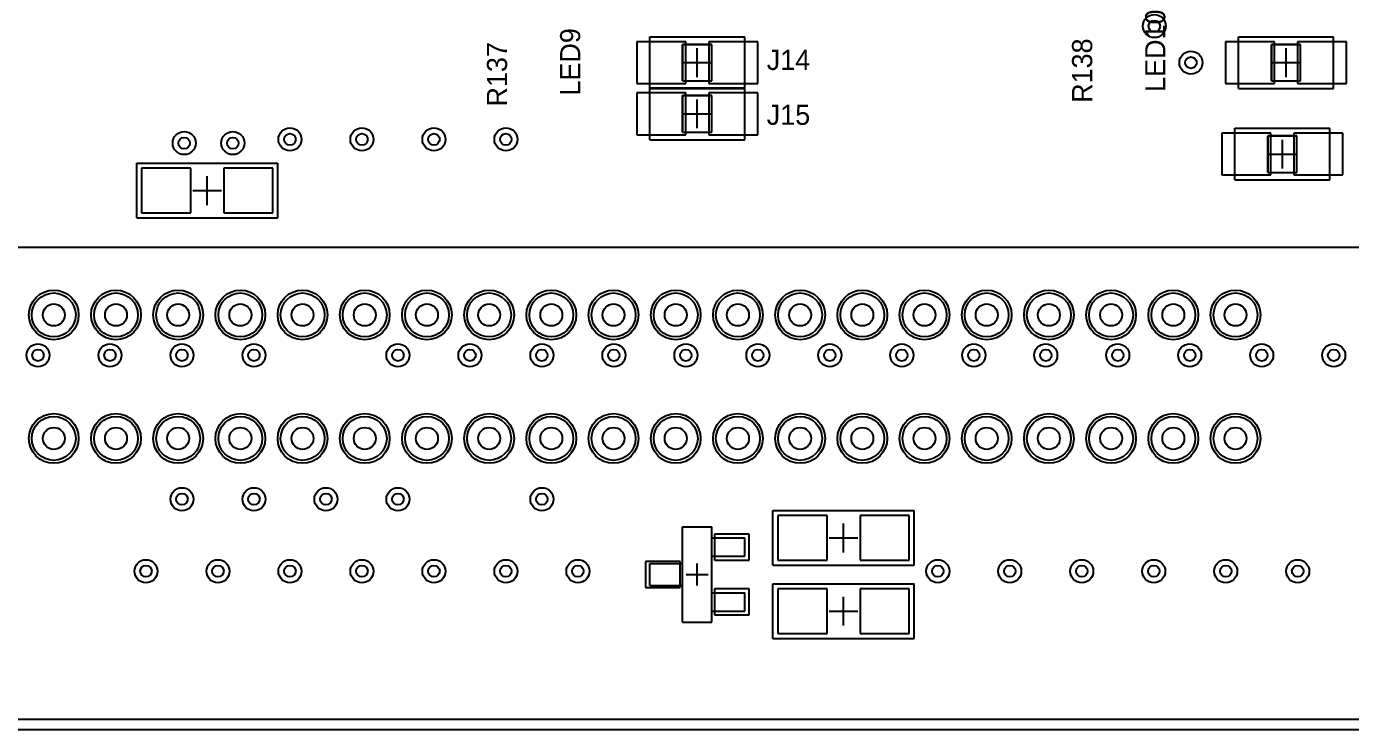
# Model space of a CAD drawing. Header units: millimetres. Extents: x 52 to 245, y 27 to 183.
# Drawn here: x 120.85 to 166.83, y 27 to 51.42 of the extents above; entities that cross this region are included whole.
import ezdxf

# ---------------------------------------------------------------- set-up
doc = ezdxf.new("R2010")
doc.units = ezdxf.units.MM
for name, color, linetype in [('BottomSolder', 6, 'Continuous'), ('Mechanical15', 56, 'Continuous'), ('MultiLayer', 9, 'Continuous'), ('PadHoleLayer', 156, 'Continuous'), ('TopOverlay', 2, 'Continuous'), ('TopSolder', 216, 'Continuous'), ('ViaHoleLayer', 16, 'Continuous')]:
    doc.layers.add(name, color=color, linetype=linetype)

msp = doc.modelspace()

# ---------------------------------------------------------------- linework, layer by layer
at = {"layer": 'BottomSolder'}
for p, q in [((126.554, 46.497), (124.85, 46.497)), ((124.85, 46.497), (124.85, 44.943)), ((126.554, 44.943), (126.554, 46.497)), ((129.404, 46.497), (127.7, 46.497)), ((127.7, 46.497), (127.7, 44.943)), ((129.404, 44.943), (129.404, 46.497)), ((124.85, 44.943), (126.554, 44.943)), ((127.7, 44.943), (129.404, 44.943)), ((148.652, 34.432), (146.948, 34.432)), ((146.948, 34.432), (146.948, 32.878)), ((148.652, 32.878), (148.652, 34.432)), ((151.502, 34.432), (149.798, 34.432)), ((149.798, 34.432), (149.798, 32.878)), ((151.502, 32.878), (151.502, 34.432)), ((145.947, 33.787), (144.743, 33.787)), ((144.743, 33.787), (144.743, 32.883)), ((145.947, 32.883), (145.947, 33.787)), ((143.547, 32.837), (142.343, 32.837)), ((142.343, 32.837), (142.343, 31.933)), ((143.547, 31.933), (143.547, 32.837)), ((144.743, 32.883), (145.947, 32.883)), ((146.948, 32.878), (148.652, 32.878)), ((149.798, 32.878), (151.502, 32.878)), ((142.343, 31.933), (143.547, 31.933)), ((145.947, 31.887), (144.743, 31.887)), ((144.743, 31.887), (144.743, 30.983)), ((145.947, 30.983), (145.947, 31.887)), ((148.652, 31.892), (146.948, 31.892)), ((146.948, 31.892), (146.948, 30.338)), ((148.652, 30.338), (148.652, 31.892)), ((151.502, 31.892), (149.798, 31.892)), ((149.798, 31.892), (149.798, 30.338)), ((151.502, 30.338), (151.502, 31.892)), ((144.743, 30.983), (145.947, 30.983)), ((146.948, 30.338), (148.652, 30.338)), ((149.798, 30.338), (151.502, 30.338))]:
    msp.add_line(p, q, dxfattribs=at)
for centre in [(121.798, 41.402), (123.958, 41.402), (126.118, 41.402), (128.278, 41.402), (130.438, 41.402), (132.598, 41.402), (134.758, 41.402), (136.918, 41.402), (139.078, 41.402), (141.238, 41.402), (143.398, 41.402), (145.558, 41.402), (147.718, 41.402), (149.878, 41.402), (152.038, 41.402), (154.198, 41.402), (156.358, 41.402), (158.518, 41.402), (160.678, 41.402), (162.838, 41.402), (121.798, 37.112), (123.958, 37.112), (126.118, 37.112), (128.278, 37.112), (130.438, 37.112), (132.598, 37.112), (134.758, 37.112), (136.918, 37.112), (139.078, 37.112), (141.238, 37.112), (143.398, 37.112), (145.558, 37.112), (147.718, 37.112), (149.878, 37.112), (152.038, 37.112), (154.198, 37.112), (156.358, 37.112), (158.518, 37.112), (160.678, 37.112), (162.838, 37.112)]:
    msp.add_circle(centre, 0.864, dxfattribs=at)
at = {"layer": 'Mechanical15'}
for p, q in [((142.495, 51.065), (145.795, 51.065)), ((142.495, 49.265), (142.495, 51.065)), ((145.795, 49.265), (145.795, 51.065)), ((162.942, 51.065), (166.242, 51.065)), ((162.942, 49.265), (162.942, 51.065)), ((166.242, 49.265), (166.242, 51.065)), ((144.145, 49.665), (144.145, 50.665)), ((164.592, 49.665), (164.592, 50.665)), ((143.645, 50.165), (144.645, 50.165)), ((164.092, 50.165), (165.092, 50.165)), ((142.495, 49.287), (145.795, 49.287)), ((142.495, 47.487), (142.495, 49.287)), ((142.495, 49.265), (145.795, 49.265)), ((145.795, 47.487), (145.795, 49.287)), ((162.942, 49.265), (166.242, 49.265)), ((144.145, 47.887), (144.145, 48.887)), ((143.645, 48.387), (144.645, 48.387)), ((162.815, 47.89), (166.115, 47.89)), ((162.815, 46.09), (162.815, 47.89)), ((166.115, 46.09), (166.115, 47.89)), ((142.495, 47.487), (145.795, 47.487)), ((164.465, 46.49), (164.465, 47.49)), ((163.965, 46.99), (164.965, 46.99)), ((124.677, 46.67), (129.577, 46.67)), ((124.677, 44.77), (124.677, 46.67)), ((129.577, 44.77), (129.577, 46.67)), ((127.127, 45.22), (127.127, 46.22)), ((162.815, 46.09), (166.115, 46.09)), ((126.627, 45.72), (127.627, 45.72)), ((124.677, 44.77), (129.577, 44.77)), ((146.775, 32.705), (146.775, 34.605)), ((146.775, 34.605), (151.675, 34.605)), ((151.675, 32.705), (151.675, 34.605)), ((143.637, 34.036), (144.653, 34.036)), ((143.637, 30.734), (143.637, 34.036)), ((144.653, 30.734), (144.653, 34.036)), ((149.225, 33.155), (149.225, 34.155)), ((144.653, 33.655), (145.796, 33.655)), ((145.796, 33.02), (145.796, 33.655)), ((148.725, 33.655), (149.725, 33.655)), ((142.494, 32.766), (143.637, 32.766)), ((142.494, 32.004), (142.494, 32.766)), ((144.145, 32.004), (144.145, 32.766)), ((144.653, 33.02), (145.796, 33.02)), ((146.775, 32.705), (151.675, 32.705)), ((143.764, 32.385), (144.526, 32.385)), ((142.494, 32.004), (143.637, 32.004)), ((144.653, 31.75), (145.796, 31.75)), ((145.796, 31.115), (145.796, 31.75)), ((146.775, 30.165), (146.775, 32.065)), ((146.775, 32.065), (151.675, 32.065)), ((151.675, 30.165), (151.675, 32.065)), ((149.225, 30.615), (149.225, 31.615)), ((144.653, 31.115), (145.796, 31.115)), ((148.725, 31.115), (149.725, 31.115)), ((143.637, 30.734), (144.653, 30.734)), ((146.775, 30.165), (151.675, 30.165)), ((52.5, 27), (244.983, 27))]:
    msp.add_line(p, q, dxfattribs=at)
at = {"layer": 'MultiLayer'}
for centre, radius in [((160.02, 51.435), 0.4), ((161.29, 50.165), 0.4), ((130, 47.5), 0.4), ((132.5, 47.5), 0.4), ((135, 47.5), 0.4), ((137.5, 47.5), 0.4), ((126.327, 47.371), 0.4), ((128.016, 47.371), 0.4), ((121.798, 41.402), 0.762), ((123.958, 41.402), 0.762), ((126.118, 41.402), 0.762), ((128.278, 41.402), 0.762), ((130.438, 41.402), 0.762), ((132.598, 41.402), 0.762), ((134.758, 41.402), 0.762), ((136.918, 41.402), 0.762), ((139.078, 41.402), 0.762), ((141.238, 41.402), 0.762), ((143.398, 41.402), 0.762), ((145.558, 41.402), 0.762), ((147.718, 41.402), 0.762), ((149.878, 41.402), 0.762), ((152.038, 41.402), 0.762), ((154.198, 41.402), 0.762), ((156.358, 41.402), 0.762), ((158.518, 41.402), 0.762), ((160.678, 41.402), 0.762), ((162.838, 41.402), 0.762), ((121.25, 40), 0.4), ((123.75, 40), 0.4), ((126.25, 40), 0.4), ((128.75, 40), 0.4), ((133.75, 40), 0.4), ((136.25, 40), 0.4), ((138.75, 40), 0.4), ((141.25, 40), 0.4), ((143.75, 40), 0.4), ((146.25, 40), 0.4), ((148.75, 40), 0.4), ((151.25, 40), 0.4), ((153.75, 40), 0.4), ((156.25, 40), 0.4), ((158.75, 40), 0.4), ((161.25, 40), 0.4), ((163.75, 40), 0.4), ((166.25, 40), 0.4), ((121.798, 37.112), 0.762), ((123.958, 37.112), 0.762), ((126.118, 37.112), 0.762), ((128.278, 37.112), 0.762), ((130.438, 37.112), 0.762), ((132.598, 37.112), 0.762), ((134.758, 37.112), 0.762), ((136.918, 37.112), 0.762), ((139.078, 37.112), 0.762), ((141.238, 37.112), 0.762), ((143.398, 37.112), 0.762), ((145.558, 37.112), 0.762), ((147.718, 37.112), 0.762), ((149.878, 37.112), 0.762), ((152.038, 37.112), 0.762), ((154.198, 37.112), 0.762), ((156.358, 37.112), 0.762), ((158.518, 37.112), 0.762), ((160.678, 37.112), 0.762), ((162.838, 37.112), 0.762), ((126.25, 35), 0.4), ((128.75, 35), 0.4), ((131.25, 35), 0.4), ((133.75, 35), 0.4), ((138.75, 35), 0.4), ((125, 32.5), 0.4), ((127.5, 32.5), 0.4), ((130, 32.5), 0.4), ((132.5, 32.5), 0.4), ((135, 32.5), 0.4), ((137.5, 32.5), 0.4), ((140, 32.5), 0.4), ((152.5, 32.5), 0.4), ((155, 32.5), 0.4), ((157.5, 32.5), 0.4), ((160, 32.5), 0.4), ((162.5, 32.5), 0.4), ((165, 32.5), 0.4)]:
    msp.add_circle(centre, radius, dxfattribs=at)
at = {"layer": 'PadHoleLayer'}
for centre in [(121.798, 41.402), (123.958, 41.402), (126.118, 41.402), (128.278, 41.402), (130.438, 41.402), (132.598, 41.402), (134.758, 41.402), (136.918, 41.402), (139.078, 41.402), (141.238, 41.402), (143.398, 41.402), (145.558, 41.402), (147.718, 41.402), (149.878, 41.402), (152.038, 41.402), (154.198, 41.402), (156.358, 41.402), (158.518, 41.402), (160.678, 41.402), (162.838, 41.402), (121.798, 37.112), (123.958, 37.112), (126.118, 37.112), (128.278, 37.112), (130.438, 37.112), (132.598, 37.112), (134.758, 37.112), (136.918, 37.112), (139.078, 37.112), (141.238, 37.112), (143.398, 37.112), (145.558, 37.112), (147.718, 37.112), (149.878, 37.112), (152.038, 37.112), (154.198, 37.112), (156.358, 37.112), (158.518, 37.112), (160.678, 37.112), (162.838, 37.112)]:
    msp.add_circle(centre, 0.381, dxfattribs=at)
at = {"layer": 'TopOverlay'}
for p, q in [((95.818, 43.757), (174.368, 43.757)), ((95.818, 27.357), (174.368, 27.357))]:
    msp.add_line(p, q, dxfattribs=at)
at = {"layer": 'TopSolder'}
for p, q in [((143.747, 50.892), (142.043, 50.892)), ((142.043, 50.892), (142.043, 49.438)), ((143.637, 50.8), (144.653, 50.8)), ((143.637, 49.53), (143.637, 50.8)), ((144.653, 50.8), (143.637, 50.8)), ((143.637, 50.8), (143.637, 49.53)), ((143.747, 49.438), (143.747, 50.892)), ((146.247, 50.892), (144.543, 50.892)), ((144.543, 50.892), (144.543, 49.438)), ((144.653, 49.53), (144.653, 50.8)), ((144.653, 49.53), (144.653, 50.8)), ((146.247, 49.438), (146.247, 50.892)), ((164.194, 50.892), (162.49, 50.892)), ((162.49, 50.892), (162.49, 49.438)), ((164.084, 50.8), (165.1, 50.8)), ((164.084, 49.53), (164.084, 50.8)), ((165.1, 50.8), (164.084, 50.8)), ((164.084, 50.8), (164.084, 49.53)), ((164.194, 49.438), (164.194, 50.892)), ((166.694, 50.892), (164.99, 50.892)), ((164.99, 50.892), (164.99, 49.438)), ((165.1, 49.53), (165.1, 50.8)), ((165.1, 49.53), (165.1, 50.8)), ((166.694, 49.438), (166.694, 50.892)), ((142.043, 49.438), (143.747, 49.438)), ((143.637, 49.53), (144.653, 49.53)), ((143.637, 49.53), (144.653, 49.53)), ((144.543, 49.438), (146.247, 49.438)), ((162.49, 49.438), (164.194, 49.438)), ((164.084, 49.53), (165.1, 49.53)), ((164.084, 49.53), (165.1, 49.53)), ((164.99, 49.438), (166.694, 49.438)), ((143.747, 49.114), (142.043, 49.114)), ((142.043, 49.114), (142.043, 47.66)), ((143.637, 49.022), (144.653, 49.022)), ((143.637, 47.752), (143.637, 49.022)), ((144.653, 49.022), (143.637, 49.022)), ((143.637, 49.022), (143.637, 47.752)), ((143.747, 47.66), (143.747, 49.114)), ((146.247, 49.114), (144.543, 49.114)), ((144.543, 49.114), (144.543, 47.66)), ((144.653, 47.752), (144.653, 49.022)), ((144.653, 47.752), (144.653, 49.022)), ((146.247, 47.66), (146.247, 49.114)), ((142.043, 47.66), (143.747, 47.66)), ((143.637, 47.752), (144.653, 47.752)), ((143.637, 47.752), (144.653, 47.752)), ((144.543, 47.66), (146.247, 47.66)), ((164.067, 47.717), (162.363, 47.717)), ((162.363, 47.717), (162.363, 46.263)), ((163.957, 47.625), (164.973, 47.625)), ((163.957, 46.355), (163.957, 47.625)), ((164.973, 47.625), (163.957, 47.625)), ((163.957, 47.625), (163.957, 46.355)), ((164.067, 46.263), (164.067, 47.717)), ((166.567, 47.717), (164.863, 47.717)), ((164.863, 47.717), (164.863, 46.263)), ((164.973, 46.355), (164.973, 47.625)), ((164.973, 46.355), (164.973, 47.625)), ((166.567, 46.263), (166.567, 47.717)), ((162.363, 46.263), (164.067, 46.263)), ((163.957, 46.355), (164.973, 46.355)), ((163.957, 46.355), (164.973, 46.355)), ((164.863, 46.263), (166.567, 46.263))]:
    msp.add_line(p, q, dxfattribs=at)
for centre in [(121.798, 41.402), (123.958, 41.402), (126.118, 41.402), (128.278, 41.402), (130.438, 41.402), (132.598, 41.402), (134.758, 41.402), (136.918, 41.402), (139.078, 41.402), (141.238, 41.402), (143.398, 41.402), (145.558, 41.402), (147.718, 41.402), (149.878, 41.402), (152.038, 41.402), (154.198, 41.402), (156.358, 41.402), (158.518, 41.402), (160.678, 41.402), (162.838, 41.402), (121.798, 37.112), (123.958, 37.112), (126.118, 37.112), (128.278, 37.112), (130.438, 37.112), (132.598, 37.112), (134.758, 37.112), (136.918, 37.112), (139.078, 37.112), (141.238, 37.112), (143.398, 37.112), (145.558, 37.112), (147.718, 37.112), (149.878, 37.112), (152.038, 37.112), (154.198, 37.112), (156.358, 37.112), (158.518, 37.112), (160.678, 37.112), (162.838, 37.112)]:
    msp.add_circle(centre, 0.864, dxfattribs=at)
at = {"layer": 'ViaHoleLayer'}
for centre in [(160.02, 51.435), (161.29, 50.165), (126.327, 47.371), (128.016, 47.371), (130, 47.5), (132.5, 47.5), (135, 47.5), (137.5, 47.5), (121.25, 40), (123.75, 40), (126.25, 40), (128.75, 40), (133.75, 40), (136.25, 40), (138.75, 40), (141.25, 40), (143.75, 40), (146.25, 40), (148.75, 40), (151.25, 40), (153.75, 40), (156.25, 40), (158.75, 40), (161.25, 40), (163.75, 40), (166.25, 40), (126.25, 35), (128.75, 35), (131.25, 35), (133.75, 35), (138.75, 35), (125, 32.5), (127.5, 32.5), (130, 32.5), (132.5, 32.5), (135, 32.5), (137.5, 32.5), (140, 32.5), (152.5, 32.5), (155, 32.5), (157.5, 32.5), (160, 32.5), (162.5, 32.5), (165, 32.5)]:
    msp.add_circle(centre, 0.2, dxfattribs=at)

# ---------------------------------------------------------------- texts
at = {"layer": 'TopOverlay'}
for s, p in [('LED10', (160.401, 49.149)), ('LED9', (140.081, 49.022)), ('R137', (137.541, 48.641)), ('R138', (157.861, 48.768))]:
    msp.add_text(s, height=0.7, rotation=90, dxfattribs=at).set_placement(p)
for s, p in [('J14', (146.558, 49.911)), ('J15', (146.558, 48.006))]:
    msp.add_text(s, height=0.7, dxfattribs=at).set_placement(p)

doc.saveas('drawing.dxf')
